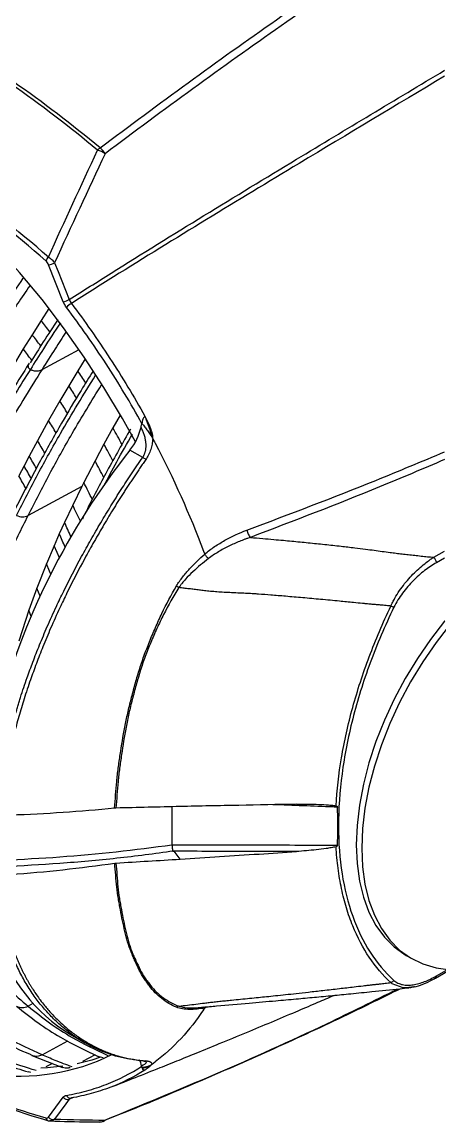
# Model space of a CAD drawing. Extents: x 9.3 to 87.2, y 0.6 to 68.8.
# Drawn here: x 15.18 to 17.77, y 0.78 to 7.61 of the extents above; entities that cross this region are included whole.
import ezdxf

# ---------------------------------------------------------------- set-up
doc = ezdxf.new("R2010")
doc.units = 0
doc.header["$MEASUREMENT"] = 0
doc.layers.add('OBJECT', color=7, linetype='CONTINUOUS')

msp = doc.modelspace()

# ---------------------------------------------------------------- linework, layer by layer
at = {"layer": 'OBJECT'}
for p, q in [((15.4329, 5.8721), (15.3414, 6.101)), ((15.3439, 5.8293), (15.2957, 5.7548)), ((15.2957, 5.7548), (15.24, 5.6672)), ((15.24, 5.6672), (15.1846, 5.5785)), ((15.1846, 5.5785), (15.1148, 5.4643)), ((15.3009, 5.4507), (15.531, 5.5746)), ((15.2217, 5.4909), (15.2168, 5.4832)), ((15.5685, 5.5175), (15.5226, 5.4425)), ((15.2286, 5.4515), (15.2287, 5.4515)), ((15.5226, 5.4425), (15.4668, 5.3496)), ((15.4668, 5.3496), (15.4115, 5.2553)), ((15.4115, 5.2553), (15.3417, 5.1332)), ((15.3417, 5.1332), (15.2725, 5.0084)), ((15.7865, 5.167), (15.7414, 5.0877)), ((15.7414, 5.0877), (15.6857, 4.9868)), ((15.9214, 5.1158), (15.9214, 5.115)), ((15.2725, 5.0084), (15.2215, 4.9134)), ((15.6857, 4.9868), (15.6303, 4.8835)), ((15.9259, 4.9042), (15.847, 4.9498)), ((15.2215, 4.9134), (15.1892, 4.8518)), ((15.6303, 4.8835), (15.5605, 4.7485)), ((15.1892, 4.8518), (15.1571, 4.7894)), ((15.548, 4.7234), (15.2149, 4.5441)), ((15.548, 4.7234), (15.4915, 4.6083)), ((15.5605, 4.7485), (15.548, 4.7234)), ((15.4915, 4.6083), (15.4406, 4.5001)), ((15.4406, 4.5001), (15.4083, 4.4291)), ((15.4083, 4.4291), (15.3762, 4.3563)), ((15.3762, 4.3563), (15.3288, 4.244)), ((16.3036, 4.3229), (16.3108, 4.3038)), ((17.7327, 4.284), (17.8009, 4.3227)), ((15.3288, 4.244), (15.2691, 4.0928)), ((17.8009, 4.2797), (17.7496, 4.2502)), ((15.2691, 4.0928), (15.2193, 3.9553)), ((15.2884, 4.042), (15.2691, 4.0928)), ((15.2193, 3.9553), (15.1572, 3.7625)), ((15.2326, 3.9171), (15.2193, 3.9553)), ((16.1078, 2.7347), (16.1078, 2.4988)), ((17.1376, 2.614), (17.1376, 2.614)), ((16.1586, 2.4089), (16.1213, 2.4578)), ((17.5629, 1.8107), (17.5968, 1.7911)), ((17.7447, 1.6699), (17.8427, 1.7265)), ((17.7496, 1.6839), (17.8234, 1.7261)), ((15.2448, 1.5112), (15.2149, 1.4951)), ((16.3036, 1.4733), (16.3108, 1.4841)), ((16.3485, 1.4939), (16.3109, 1.4842)), ((16.3109, 1.4842), (16.3206, 1.4913)), ((15.4759, 1.3206), (15.5692, 1.2668)), ((15.3009, 1.1936), (15.4604, 1.2795)), ((15.2381, 1.1901), (15.4284, 1.1137)), ((15.6312, 1.193), (15.5527, 1.1522)), ((15.3654, 1.139), (15.3252, 1.1181)), ((15.9817, 1.1334), (15.9807, 1.1327)), ((15.2316, 1.0843), (15.2162, 1.087)), ((15.3414, 0.8062), (15.4329, 0.9294)), ((15.4961, 0.9284), (15.4704, 0.9175)), ((15.4832, 0.9255), (15.479, 0.9235)), ((15.4832, 0.9255), (15.4793, 0.9244))]:
    msp.add_line(p, q, dxfattribs=at)
at = {"layer": 'OBJECT', "flags": 128}
for points in [[(15.8808, 5.0008), (15.8002, 5.1466), (15.6853, 5.3394), (15.5633, 5.5272), (15.435, 5.7093), (15.3008, 5.8848), (15.1614, 6.0529), (15.0172, 6.213), (14.869, 6.3644), (14.7174, 6.5063), (14.563, 6.6382), (14.4065, 6.7596), (14.2486, 6.8699), (14.09, 6.9685)], [(15.3788, 6.1143), (15.4007, 6.0597), (15.4704, 5.8854)], [(15.4084, 4.2815), (15.3945, 4.3141), (15.3762, 4.3563)], [(15.3552, 4.1795), (15.3474, 4.1987), (15.3288, 4.244)], [(17.8016, 3.8878), (17.8009, 3.887), (17.7133, 3.7741), (17.6314, 3.655), (17.5558, 3.5308), (17.4874, 3.4026), (17.4268, 3.2717), (17.3745, 3.1392), (17.331, 3.0065), (17.2967, 2.8747), (17.272, 2.7451), (17.2571, 2.619), (17.2521, 2.4975), (17.2571, 2.3817), (17.272, 2.2728), (17.2967, 2.1718), (17.331, 2.0796), (17.3745, 1.997), (17.4268, 1.925), (17.4874, 1.8641), (17.5558, 1.8148), (17.5629, 1.8107)], [(17.8164, 3.8448), (17.7472, 3.7545), (17.6653, 3.6354), (17.5898, 3.5112), (17.5214, 3.383), (17.4607, 3.2521), (17.4084, 3.1196), (17.3649, 2.9869), (17.3307, 2.8551), (17.306, 2.7255), (17.2911, 2.5994), (17.2861, 2.4779), (17.2911, 2.3621), (17.306, 2.2532), (17.3307, 2.1522), (17.3649, 2.06), (17.4084, 1.9775), (17.4607, 1.9054), (17.5214, 1.8445), (17.5898, 1.7953), (17.6653, 1.7582), (17.7472, 1.7337), (17.8348, 1.722)], [(17.5793, 1.6124), (17.5441, 1.609), (17.4745, 1.6349), (17.4668, 1.6418), (17.4668, 1.6418), (17.4668, 1.6418)], [(15.6648, 1.1777), (15.6112, 1.1608), (15.5193, 1.138)], [(15.4291, 1.1225), (15.3353, 1.1131), (15.2925, 1.111)], [(15.4704, 0.9175), (15.4485, 0.8881), (15.3788, 0.7944)]]:
    msp.add_lwpolyline(points, dxfattribs=at)
at = {"layer": 'OBJECT'}
for centre, radius, start, end in [((10.331, 0.4043), 8.3264, 50.33636, 59.64711), ((10.3419, 0.412), 8.3344, 50.33633, 59.64725), ((9.9843, 0.039), 8.1254, 48.76405, 59.56249), ((9.9883, 0.0367), 8.0964, 48.76408, 59.56201), ((15.7279, 6.7352), 0.1139, 125.58468, 136.25599), ((15.5878, 6.636), 0.1871, 56.13574, 72.02099), ((15.5881, 6.7354), 0.1181, 28.27851, 51.49945), ((15.3794, 6.1079), 0.057, 133.49279, 162.38377), ((15.32, 6.2208), 0.1217, 280.11921, 298.91353), ((15.4115, 5.9919), 0.1217, 280.11875, 298.9211), ((15.5555, 5.7417), 0.1401, 121.06671, 137.17532), ((11.2427, 2.5754), 5.1513, 37.12684, 38.11271), ((11.2239, 2.5609), 5.0771, 36.72572, 37.72043), ((11.2029, 2.5447), 5.0057, 36.29992, 37.30503), ((11.0715, 2.4525), 5.362, 32.93034, 33.89157), ((11.0577, 2.4433), 5.2808, 32.41686, 33.39108), ((11.052, 2.4394), 5.1897, 31.86811, 32.85889), ((11.0456, 2.4351), 5.0731, 31.11412, 32.13012), ((11.0287, 2.425), 5.413, 28.22213, 29.46575), ((15.5688, 5.1714), 0.3557, 321.45657, 347.35091), ((11.0458, 2.435), 4.9485, 30.29176, 31.33443), ((19.3452, 2.1716), 4.4672, 141.54493, 165.39191), ((11.0398, 2.4311), 5.3024, 27.53909, 28.81409), ((11.0508, 2.4379), 4.8501, 29.62872, 30.69112), ((11.0579, 2.4409), 5.1839, 26.80108, 28.11154), ((11.0644, 2.4457), 4.7163, 28.69427, 29.79709), ((11.057, 2.4415), 4.7838, 29.16913, 30.25514), ((11.0879, 2.4565), 5.0257, 25.76641, 27.13269), ((11.1287, 2.477), 4.8555, 24.73188, 26.03699), ((15.1795, 4.6162), 0.0803, 242.69927, 296.14604), ((11.1698, 2.4968), 4.7173, 23.94607, 25.13008), ((11.2142, 2.5173), 4.6092, 23.39393, 24.50484), ((17.1257, 2.6438), 0.032, 291.81506, 299.82225), ((17.1257, 2.6438), 0.032, 291.83219, 299.83985), ((16.0288, 2.2201), 1.0558, 197.33107, 238.42076), ((15.1795, 1.5672), 0.0803, 242.69927, 296.14604), ((16.9053, 6.0942), 5.5362, 240.96239, 253.57855), ((16.8785, 6.0754), 5.4985, 241.29231, 253.58958), ((15.1566, 2.3703), 1.3101, 262.11437, 296.1676), ((15.8034, 1.1059), 0.1169, 9.51996, 29.07426), ((15.4596, 0.9487), 0.033, 215.87002, 289.01524), ((15.4766, 0.9492), 0.025, 197.64271, 276.17075), ((15.3443, 0.8026), 0.0193, 185.39348, 257.68585), ((15.3681, 0.8255), 0.033, 215.87305, 288.98292), ((15.659, 0.8359), 0.06, 269.57994, 291.7946), ((15.6586, 0.828), 0.052, 269.92459, 309.7331), ((15.6711, 0.8055), 0.0273, 289.21031, 319.91364)]:
    msp.add_arc(centre, radius, start, end, dxfattribs=at)
for points, knots in [([(14.5535, 7.604), (14.8377, 7.8137), (15.4065, 8.2333), (16.2715, 8.8289), (16.8525, 9.1979), (17.1466, 9.3846)], [0, 0, 0, 0, 0.330352, 0.661122, 1, 1, 1, 1]), ([(15.6616, 6.8278), (15.8435, 6.9637), (16.2075, 7.2354), (16.7707, 7.6359), (17.2832, 7.9886), (17.6133, 8.203), (17.7445, 8.2883)], [0, 0, 0, 0, 0.263268, 0.526678, 0.811838, 1, 1, 1, 1]), ([(17.7556, 8.2388), (17.6173, 8.1486), (17.2935, 7.9374), (16.7875, 7.5892), (16.2378, 7.1984), (15.874, 6.9271), (15.6921, 6.7914)], [0, 0, 0, 0, 0.200182, 0.468717, 0.734287, 1, 1, 1, 1]), ([(15.4704, 5.8854), (15.5569, 5.9403), (15.8358, 6.1171), (16.3067, 6.4083), (17.0001, 6.8296), (17.4952, 7.1266), (17.8009, 7.3099)], [0, 0, 0, 0, 0.110596, 0.356669, 0.602746, 1, 1, 1, 1]), ([(17.8009, 7.2732), (17.5004, 7.0933), (17.0106, 6.8), (16.3219, 6.3833), (15.85, 6.0929), (15.5702, 5.9165), (15.4832, 5.8617)], [0, 0, 0, 0, 0.392823, 0.640511, 0.888195, 1, 1, 1, 1]), ([(15.3414, 6.101), (15.3395, 6.1056), (15.3373, 6.11), (15.3317, 6.1184), (15.3286, 6.1222), (15.3251, 6.1252)], [0, 0, 0, 0, 0.5, 0.5, 1, 1, 1, 1]), ([(15.3402, 6.1493), (15.3438, 6.1472), (15.3474, 6.1448), (15.3544, 6.1396), (15.3578, 6.1368), (15.3678, 6.1277), (15.3738, 6.1211), (15.3788, 6.1143)], [0, 0, 0, 0, 0.25, 0.25, 0.5, 0.5, 1, 1, 1, 1]), ([(14.6812, 5.2335), (14.7249, 5.3063), (14.8148, 5.4563), (14.9815, 5.7196), (15.1083, 5.9065), (15.1848, 6.0193)], [0, 0, 0, 0, 0.272218, 0.560835, 1, 1, 1, 1]), ([(15.225, 5.9716), (15.1745, 5.8973), (15.0593, 5.7278), (14.8913, 5.4634), (14.7246, 5.1869), (14.5736, 4.9205), (14.4318, 4.6522), (14.3027, 4.3904), (14.1905, 4.1285), (14.0915, 3.8701), (13.999, 3.5976), (13.9403, 3.3745), (13.9222, 3.2479), (13.9172, 3.2125)], [0, 0, 0, 0, 0.086435, 0.19718, 0.300067, 0.39545, 0.490056, 0.590689, 0.675744, 0.766113, 0.861709, 0.961408, 1, 1, 1, 1]), ([(15.9214, 5.1142), (15.8865, 5.1773), (15.8505, 5.2398), (15.7761, 5.3638), (15.7379, 5.425), (15.6206, 5.6059), (15.5386, 5.7231), (15.4528, 5.8369)], [0, 0, 0, 0, 0.25, 0.25, 0.5, 0.5, 1, 1, 1, 1]), ([(15.4832, 5.8617), (15.5665, 5.751), (15.6463, 5.6372), (15.7605, 5.4615), (15.7977, 5.4022), (15.8703, 5.2819), (15.9055, 5.2212), (15.9396, 5.16)], [0, 0, 0, 0, 0.5, 0.5, 0.75, 0.75, 1, 1, 1, 1]), ([(15.3998, 5.7618), (15.3693, 5.7153), (15.3111, 5.6264), (15.2544, 5.5361), (15.2274, 5.4931)], [0, 0, 0, 0, 0.523294, 1, 1, 1, 1]), ([(15.4146, 5.7411), (15.3794, 5.6875), (15.3165, 5.5916), (15.2555, 5.4943), (15.2286, 5.4515)], [0, 0, 0, 0, 0.559712, 1, 1, 1, 1]), ([(15.4495, 5.6827), (15.427, 5.6484), (15.3767, 5.5716), (15.3279, 5.4937), (15.3009, 5.4507)], [0, 0, 0, 0, 0.447588, 1, 1, 1, 1]), ([(15.2169, 5.4834), (15.1536, 5.3823), (15.0341, 5.1911), (14.8776, 4.9142), (14.7489, 4.6702), (14.6473, 4.4608), (14.5674, 4.2847), (14.5045, 4.137), (14.4584, 4.0213), (14.424, 3.9305), (14.3982, 3.8596), (14.3755, 3.7951), (14.3528, 3.7281), (14.328, 3.652), (14.2982, 3.5563), (14.2667, 3.4395), (14.2378, 3.3157), (14.2239, 3.232), (14.2177, 3.1947)], [0, 0, 0, 0, 0.139504, 0.263786, 0.371369, 0.462022, 0.537022, 0.599234, 0.652142, 0.68528, 0.715465, 0.742822, 0.767682, 0.801044, 0.840117, 0.889918, 0.950886, 1, 1, 1, 1]), ([(15.2167, 5.483), (15.2166, 5.4829), (15.2125, 5.479), (15.2129, 5.4702), (15.2176, 5.4594), (15.225, 5.4541), (15.2286, 5.4515)], [0, 0, 0, 0, 0.011417, 0.406359, 0.714202, 1, 1, 1, 1]), ([(15.3009, 5.4507), (15.2298, 5.3366), (15.0901, 5.1124), (14.9031, 4.7751), (14.7421, 4.4541), (14.6074, 4.1531), (14.4951, 3.8675), (14.3995, 3.5847), (14.3353, 3.3564), (14.3161, 3.2262), (14.3106, 3.1892)], [0, 0, 0, 0, 0.158864, 0.312281, 0.455055, 0.584144, 0.705414, 0.824941, 0.95025, 1, 1, 1, 1]), ([(15.2284, 5.4513), (15.1672, 5.3534), (15.0463, 5.1602), (14.8925, 4.8877), (14.763, 4.6431), (14.6924, 4.4957), (14.6581, 4.4242)], [0, 0, 0, 0, 0.2943602, 0.581245, 0.7968207, 1, 1, 1, 1]), ([(15.6178, 5.4419), (15.5928, 5.4017), (15.526, 5.295), (15.4138, 5.1048), (15.2741, 4.8566), (15.1804, 4.6736), (15.1298, 4.5749)], [0, 0, 0, 0, 0.142751, 0.379522, 0.665215, 1, 1, 1, 1]), ([(15.1427, 4.5448), (15.1865, 4.6303), (15.2739, 4.8013), (15.4356, 5.0934), (15.5599, 5.2957), (15.6338, 5.4159)], [0, 0, 0, 0, 0.2885603, 0.576976, 1, 1, 1, 1]), ([(15.2286, 5.4515), (15.2285, 5.4515), (15.2285, 5.4514), (15.2285, 5.4513), (15.2284, 5.4513)], [0, 0, 0, 0, 0.559885, 1, 1, 1, 1]), ([(15.2286, 5.4515), (15.2286, 5.4515), (15.2286, 5.4515), (15.2286, 5.4515), (15.2287, 5.4515)], [0, 0, 0, 0, 0.559844, 1, 1, 1, 1]), ([(15.2287, 5.4515), (15.2344, 5.4488), (15.2462, 5.4433), (15.2679, 5.4418), (15.2872, 5.4445), (15.2964, 5.4487), (15.3009, 5.4507)], [0, 0, 0, 0, 0.270412, 0.561722, 0.788825, 1, 1, 1, 1]), ([(15.2149, 4.5441), (15.2588, 4.6297), (15.3464, 4.8009), (15.4967, 5.073), (15.6088, 5.2556), (15.6705, 5.3561)], [0, 0, 0, 0, 0.310315, 0.620475, 1, 1, 1, 1]), ([(15.9232, 5.13), (15.9229, 5.1286), (15.9226, 5.1271), (15.9218, 5.1223), (15.9215, 5.119), (15.9214, 5.1158)], [0.6620483, 0.6620483, 0.6620483, 0.6620483, 0.75, 0.75, 0.9646688, 0.9646688, 0.9646688, 0.9646688]), ([(15.927, 5.1417), (15.9265, 5.1405), (15.926, 5.1392), (15.9246, 5.1353), (15.9239, 5.1326), (15.9232, 5.13)], [0.4233158, 0.4233158, 0.4233158, 0.4233158, 0.5, 0.5, 0.6620483, 0.6620483, 0.6620483, 0.6620483]), ([(15.9396, 5.16), (15.9365, 5.1575), (15.9336, 5.1539), (15.9312, 5.15), (15.9312, 5.15), (15.9312, 5.15)], [0, 0, 0, 0, 0.25, 0.25, 0.2507531, 0.2507531, 0.2507531, 0.2507531]), ([(15.9876, 5.0235), (15.9842, 5.035), (15.9809, 5.0467), (15.9736, 5.0697), (15.9697, 5.0811), (15.9619, 5.1039), (15.9579, 5.1153), (15.9493, 5.1379), (15.9447, 5.1491), (15.9396, 5.16)], [0, 0, 0, 0, 0.25, 0.25, 0.5, 0.5, 0.75, 0.75, 1, 1, 1, 1]), ([(15.8505, 5.081), (15.8018, 4.9946), (15.7067, 4.8257), (15.6076, 4.6382), (15.559, 4.5371), (15.5512, 4.5209)], [0, 0, 0, 0, 0.468042, 0.914801, 1, 1, 1, 1]), ([(15.9158, 5.0935), (15.9164, 5.0959), (15.9174, 5.1006), (15.9192, 5.1078), (15.9207, 5.1126), (15.9214, 5.115)], [0, 0, 0, 0, 0.332207, 0.665337, 1, 1, 1, 1]), ([(15.9259, 4.9042), (15.927, 4.906), (15.9294, 4.9097), (15.9326, 4.9153), (15.9355, 4.9212), (15.9381, 4.9273), (15.9403, 4.9335), (15.9423, 4.94), (15.9439, 4.9466), (15.9452, 4.9534), (15.9461, 4.9604), (15.9467, 4.9676), (15.947, 4.9749), (15.947, 4.9824), (15.9466, 4.99), (15.9455, 5.003), (15.9421, 5.0221), (15.9355, 5.0456), (15.9267, 5.0697), (15.9197, 5.0851), (15.9158, 5.0935)], [0, 0, 0, 0, 0.03275, 0.065627, 0.098703, 0.132046, 0.165724, 0.199802, 0.234343, 0.269408, 0.305054, 0.341338, 0.378311, 0.416022, 0.454519, 0.493845, 0.613582, 0.746552, 0.861026, 1, 1, 1, 1]), ([(15.9214, 5.115), (15.9274, 5.1079), (15.9333, 5.1008), (15.945, 5.0863), (15.9507, 5.0788), (15.9565, 5.0713)], [0, 0, 0, 0, 0.5, 0.5, 1, 1, 1, 1]), ([(15.9565, 5.0713), (15.962, 5.0637), (15.9673, 5.0559), (15.9776, 5.0398), (15.9826, 5.0316), (15.9875, 5.0235)], [0, 0, 0, 0, 0.5, 0.5, 1, 1, 1, 1]), ([(15.9565, 5.0713), (15.9565, 5.0713), (15.9572, 5.0704), (15.9586, 5.0685), (15.9606, 5.0656), (15.9627, 5.0627), (15.9647, 5.0598), (15.9667, 5.0568), (15.9687, 5.0539), (15.9707, 5.0509), (15.9726, 5.0479), (15.9746, 5.0449), (15.9765, 5.0419), (15.9784, 5.0389), (15.9802, 5.0358), (15.9821, 5.0327), (15.9839, 5.0297), (15.9858, 5.0266), (15.987, 5.0245), (15.9875, 5.0235)], [0, 0, 0, 0, 0.0001362, 0.0313862, 0.0626362, 0.0938862, 0.1251362, 0.1563862, 0.1876362, 0.2188862, 0.2501362, 0.2813862, 0.3126362, 0.3438862, 0.3751362, 0.4063862, 0.4376362, 0.4688862, 0.5001362, 0.5001362, 0.5001362, 0.5001362]), ([(15.9711, 5.094), (15.9755, 5.0826), (15.9794, 5.0709), (15.9854, 5.0474), (15.9876, 5.0356), (15.9875, 5.0235)], [0, 0, 0, 0, 0.5, 0.5, 1, 1, 1, 1]), ([(15.6853, 4.728), (15.7116, 4.7776), (15.7687, 4.8856), (15.8293, 4.9918), (15.8621, 5.0492)], [0, 0, 0, 0, 0.459437, 1, 1, 1, 1]), ([(15.9884, 5.0218), (15.9882, 5.019), (15.9878, 5.0132), (15.9868, 5.0044), (15.9856, 4.9956), (15.9836, 4.9839), (15.9805, 4.9696), (15.9757, 4.9528), (15.9699, 4.9365), (15.9629, 4.9208), (15.9549, 4.9058), (15.9487, 4.8965), (15.9457, 4.8919)], [0, 0, 0, 0, 0.061983, 0.124771, 0.188422, 0.252992, 0.380317, 0.504454, 0.631337, 0.75564, 0.878224, 1, 1, 1, 1]), ([(16.572, 4.4523), (16.8409, 4.554), (17.2568, 4.7113), (17.6588, 4.8799), (17.8009, 4.9395)], [0, 0, 0, 0, 0.6466344, 1, 1, 1, 1]), ([(15.1045, 3.1959), (15.1068, 3.2047), (15.1114, 3.2225), (15.1186, 3.2492), (15.1261, 3.2762), (15.1338, 3.3033), (15.1418, 3.3307), (15.15, 3.3584), (15.1586, 3.3862), (15.1773, 3.4456), (15.205, 3.5279), (15.2448, 3.6365), (15.2861, 3.7423), (15.3345, 3.8578), (15.3848, 3.969), (15.4548, 4.1143), (15.5265, 4.2527), (15.6047, 4.394), (15.6655, 4.4994), (15.7282, 4.6034), (15.7814, 4.6879), (15.8241, 4.7539), (15.8568, 4.8033), (15.8908, 4.8537), (15.9141, 4.8872), (15.9259, 4.9042)], [0, 0, 0, 0, 0.015248, 0.030599, 0.046055, 0.061614, 0.077278, 0.093045, 0.108916, 0.124891, 0.194541, 0.249312, 0.309671, 0.374309, 0.445914, 0.499948, 0.624441, 0.686154, 0.748806, 0.812217, 0.874119, 0.904214, 0.935225, 0.967153, 1, 1, 1, 1]), ([(15.9457, 4.8919), (15.9397, 4.8834), (15.928, 4.8666), (15.9105, 4.8413), (15.8934, 4.8161), (15.8766, 4.7912), (15.8601, 4.7664), (15.8439, 4.7419), (15.8279, 4.7175), (15.7959, 4.668), (15.7479, 4.5918), (15.6853, 4.4881), (15.6247, 4.383), (15.5467, 4.2419), (15.4754, 4.1041), (15.4058, 3.9591), (15.3557, 3.8477), (15.3074, 3.732), (15.2659, 3.6251), (15.2266, 3.5172), (15.1961, 3.4258), (15.1726, 3.3497), (15.1565, 3.2949), (15.1414, 3.2409), (15.1321, 3.2053), (15.1275, 3.1877)], [0, 0, 0, 0, 0.016472, 0.032728, 0.048771, 0.064606, 0.080239, 0.095674, 0.110915, 0.125967, 0.18805, 0.251364, 0.313992, 0.375838, 0.500399, 0.553631, 0.625989, 0.691246, 0.750932, 0.808096, 0.875255, 0.907059, 0.93845, 0.96943, 1, 1, 1, 1]), ([(15.9457, 4.8919), (15.9426, 4.8943), (15.9391, 4.8967), (15.9322, 4.901), (15.9288, 4.9028), (15.9259, 4.9042)], [0, 0, 0, 0, 0.5, 0.5, 1, 1, 1, 1]), ([(17.8009, 4.8912), (17.6664, 4.8341), (17.2722, 4.6666), (16.864, 4.5105), (16.595, 4.4077)], [0, 0, 0, 0, 0.3409524, 1, 1, 1, 1]), ([(14.721, 3.1854), (14.7237, 3.2038), (14.7388, 3.3098), (14.7906, 3.5084), (14.8795, 3.7762), (14.9804, 4.0383), (15.0911, 4.2953), (15.1739, 4.4616), (15.2149, 4.5441)], [0, 0, 0, 0, 0.041864, 0.241607, 0.434432, 0.62793, 0.815367, 1, 1, 1, 1]), ([(16.3109, 4.3037), (16.3308, 4.3205), (16.3513, 4.3361), (16.3933, 4.3646), (16.4148, 4.3777), (16.4803, 4.4144), (16.5255, 4.4349), (16.572, 4.4523)], [0, 0, 0, 0, 0.25, 0.25, 0.5, 0.5, 1, 1, 1, 1]), ([(16.572, 4.4523), (16.5743, 4.4438), (16.5777, 4.4354), (16.5856, 4.42), (16.5902, 4.4131), (16.595, 4.4077)], [0, 0, 0, 0, 0.5, 0.5, 1, 1, 1, 1]), ([(16.595, 4.4076), (16.5893, 4.4058), (16.5835, 4.4038), (16.572, 4.3999), (16.5548, 4.3939), (16.5379, 4.3874), (16.5042, 4.3738), (16.482, 4.3638), (16.4384, 4.3422), (16.417, 4.3305), (16.3748, 4.305), (16.3541, 4.2913), (16.334, 4.2761)], [0, 0, 0, 0, 0.0625, 0.0625, 0.125, 0.25, 0.25, 0.5, 0.5, 0.75, 0.75, 1, 1, 1, 1]), ([(16.595, 4.4077), (16.6204, 4.4054), (16.6685, 4.4012), (16.7366, 4.3953), (16.7967, 4.3899), (16.8683, 4.3833), (16.9539, 4.3749), (17.0559, 4.3643), (17.1521, 4.3537), (17.2368, 4.3441), (17.3057, 4.3359), (17.379, 4.3259), (17.4419, 4.3173), (17.4993, 4.3097), (17.5368, 4.3051), (17.5755, 4.3007), (17.6152, 4.2964), (17.6551, 4.2923), (17.6944, 4.2881), (17.7201, 4.2854), (17.7327, 4.284)], [0, 0, 0, 0, 0.06681, 0.126474, 0.179134, 0.224913, 0.314849, 0.404439, 0.493672, 0.568281, 0.627899, 0.675434, 0.762027, 0.794096, 0.827148, 0.861177, 0.896173, 0.932002, 0.966606, 1, 1, 1, 1]), ([(16.1355, 4.1061), (16.1473, 4.126), (16.1605, 4.1443), (16.1882, 4.1795), (16.2027, 4.1962), (16.2326, 4.2286), (16.2479, 4.2442), (16.2791, 4.2746), (16.2949, 4.2894), (16.3108, 4.3038)], [0, 0, 0, 0, 0.25, 0.25, 0.5, 0.5, 0.75, 0.75, 1, 1, 1, 1]), ([(16.334, 4.2761), (16.3175, 4.2633), (16.3011, 4.2501), (16.2688, 4.2227), (16.2529, 4.2086), (16.2219, 4.1793), (16.2067, 4.1641), (16.1848, 4.14), (16.1777, 4.1317), (16.1673, 4.1189), (16.1639, 4.1145), (16.159, 4.1079), (16.1573, 4.1056), (16.1541, 4.1011), (16.1525, 4.0987), (16.1509, 4.0964)], [0, 0, 0, 0, 0.25, 0.25, 0.5, 0.5, 0.75, 0.75, 0.875, 0.875, 0.9375, 0.9375, 0.96875, 0.96875, 1, 1, 1, 1]), ([(16.3109, 4.3037), (16.3141, 4.2988), (16.3176, 4.294), (16.3255, 4.2846), (16.3297, 4.2802), (16.334, 4.2761)], [0, 0, 0, 0, 0.5, 0.5, 1, 1, 1, 1]), ([(17.4669, 3.9815), (17.4688, 3.9856), (17.4708, 3.9899), (17.4748, 3.9982), (17.4768, 4.0023), (17.483, 4.0145), (17.4874, 4.0226), (17.5008, 4.0464), (17.5104, 4.0619), (17.5308, 4.092), (17.5416, 4.1066), (17.5636, 4.1344), (17.5749, 4.1477), (17.598, 4.173), (17.6098, 4.1851), (17.6338, 4.2081), (17.6461, 4.2191), (17.6706, 4.2398), (17.683, 4.2494), (17.7016, 4.2631), (17.7078, 4.2675), (17.7171, 4.2738), (17.7202, 4.2759), (17.7265, 4.28), (17.7296, 4.2821), (17.7327, 4.284)], [0, 0, 0, 0, 0.03125, 0.03125, 0.0625, 0.0625, 0.125, 0.125, 0.25, 0.25, 0.375, 0.375, 0.5, 0.5, 0.625, 0.625, 0.75, 0.75, 0.875, 0.875, 0.9375, 0.9375, 0.96875, 0.96875, 1, 1, 1, 1]), ([(17.7496, 4.2502), (17.7249, 4.236), (17.7005, 4.2197), (17.6641, 4.1919), (17.652, 4.1819), (17.6282, 4.161), (17.6165, 4.1501), (17.5936, 4.127), (17.5824, 4.115), (17.5605, 4.0895), (17.5498, 4.076), (17.5193, 4.0344), (17.5012, 4.005), (17.4859, 3.9736)], [0, 0, 0, 0, 0.25, 0.25, 0.375, 0.375, 0.5, 0.5, 0.625, 0.625, 0.75, 0.75, 1, 1, 1, 1]), ([(17.7496, 4.2502), (17.7496, 4.2558), (17.7479, 4.2624), (17.7418, 4.2746), (17.7375, 4.2802), (17.7327, 4.284)], [0, 0, 0, 0, 0.5, 0.5, 1, 1, 1, 1]), ([(15.7517, 2.7256), (15.7557, 2.7802), (15.7594, 2.8354), (15.7674, 2.9188), (15.7704, 2.9467), (15.776, 2.9886), (15.7781, 3.0026), (15.7822, 3.0307), (15.7843, 3.0447), (15.795, 3.1153), (15.8042, 3.1722), (15.8206, 3.2584), (15.8266, 3.2873), (15.8398, 3.3453), (15.8469, 3.3745), (15.862, 3.4331), (15.8698, 3.4626), (15.8862, 3.522), (15.8948, 3.5519), (15.9132, 3.6113), (15.9231, 3.641), (15.9448, 3.6999), (15.9563, 3.7294), (15.98, 3.7883), (15.9923, 3.8178), (16.018, 3.8768), (16.0314, 3.9061), (16.0728, 3.9933), (16.1026, 4.0504), (16.1355, 4.106)], [0, 0, 0, 0, 0.125, 0.125, 0.1875, 0.1875, 0.21875, 0.21875, 0.25, 0.25, 0.375, 0.375, 0.4375, 0.4375, 0.5, 0.5, 0.5625, 0.5625, 0.625, 0.625, 0.6875, 0.6875, 0.75, 0.75, 0.8125, 0.8125, 0.875, 0.875, 1, 1, 1, 1]), ([(16.1509, 4.0963), (16.1159, 4.0423), (16.0847, 3.9863), (16.0414, 3.9006), (16.0276, 3.8717), (16.001, 3.8134), (15.9883, 3.7841), (15.964, 3.7255), (15.9523, 3.6963), (15.9303, 3.6376), (15.9204, 3.6081), (15.9019, 3.549), (15.8933, 3.5193), (15.8769, 3.4601), (15.869, 3.4307), (15.8541, 3.3723), (15.847, 3.3433), (15.834, 3.2856), (15.8281, 3.2568), (15.8119, 3.1709), (15.8029, 3.1142), (15.7924, 3.044), (15.7903, 3.0299), (15.7863, 3.002), (15.7842, 2.9881), (15.7787, 2.9463), (15.7757, 2.9185), (15.7679, 2.8354), (15.7642, 2.7805), (15.7602, 2.7262)], [0, 0, 0, 0, 0.125, 0.125, 0.1875, 0.1875, 0.25, 0.25, 0.3125, 0.3125, 0.375, 0.375, 0.4375, 0.4375, 0.5, 0.5, 0.5625, 0.5625, 0.625, 0.625, 0.75, 0.75, 0.78125, 0.78125, 0.8125, 0.8125, 0.875, 0.875, 1, 1, 1, 1]), ([(17.4669, 3.9814), (17.4625, 3.9819), (17.4528, 3.9828), (17.4367, 3.9843), (17.4177, 3.9861), (17.3958, 3.988), (17.3711, 3.9902), (17.3434, 3.9926), (17.3165, 3.9948), (17.2802, 3.9984), (17.2246, 4.0037), (17.1379, 4.0122), (17.0326, 4.0224), (16.9212, 4.0325), (16.818, 4.0415), (16.7265, 4.049), (16.6604, 4.0543), (16.6119, 4.0576), (16.5736, 4.0597), (16.5281, 4.0619), (16.4798, 4.0639), (16.4321, 4.0661), (16.3884, 4.0689), (16.348, 4.0723), (16.3115, 4.0763), (16.2779, 4.0804), (16.2461, 4.0843), (16.2143, 4.0883), (16.1826, 4.0923), (16.1615, 4.095), (16.1509, 4.0963)], [0, 0, 0, 0, 0.010055, 0.022297, 0.036727, 0.053344, 0.072148, 0.093139, 0.116317, 0.133602, 0.175891, 0.243162, 0.331396, 0.41605, 0.497146, 0.566728, 0.624255, 0.647909, 0.676949, 0.711384, 0.751221, 0.786743, 0.819856, 0.850562, 0.878864, 0.90314, 0.927392, 0.95162, 0.975822, 1, 1, 1, 1]), ([(17.1263, 2.7401), (17.1317, 2.8374), (17.1431, 2.937), (17.169, 3.0899), (17.1791, 3.1414), (17.2023, 3.2456), (17.2155, 3.2985), (17.259, 3.4566), (17.2934, 3.5618), (17.3724, 3.7718), (17.417, 3.8767), (17.4669, 3.9814)], [0, 0, 0, 0, 0.25, 0.25, 0.375, 0.375, 0.5, 0.5, 0.75, 0.75, 1, 1, 1, 1]), ([(17.4859, 3.9736), (17.43, 3.8585), (17.3808, 3.7432), (17.2955, 3.5119), (17.2594, 3.3959), (17.2005, 3.1634), (17.1785, 3.05), (17.1491, 2.8288), (17.1416, 2.7209), (17.1416, 2.616)], [0, 0, 0, 0, 0.25, 0.25, 0.5, 0.5, 0.75, 0.75, 1, 1, 1, 1]), ([(15.7517, 2.7256), (15.539, 2.7041), (15.3246, 2.6894), (15.0006, 2.6778), (14.8922, 2.6757), (14.6746, 2.6749), (14.5657, 2.6763), (14.3484, 2.6826), (14.2399, 2.6875), (14.023, 2.7009), (13.9145, 2.7093), (13.5912, 2.74), (13.3779, 2.7674), (13.1669, 2.8018)], [0, 0, 0, 0, 0.25, 0.25, 0.375, 0.375, 0.5, 0.5, 0.625, 0.625, 0.75, 0.75, 1, 1, 1, 1]), ([(16.8803, 2.75), (16.7615, 2.7477), (16.6426, 2.7455), (16.5237, 2.7432), (16.402, 2.7408), (16.2803, 2.7384), (16.1586, 2.736)], [0.00657067, 0.00657067, 0.00657067, 0.00657067, 0.01565711, 0.01565711, 0.01565711, 0.02496035, 0.02496035, 0.02496035, 0.02496035]), ([(17.1351, 2.7321), (17.1259, 2.7324), (16.9923, 2.7374), (16.8588, 2.7425), (16.7345, 2.7472)], [0, 0, 0, 0, 0.069092, 1, 1, 1, 1]), ([(16.8803, 2.75), (16.9216, 2.7507), (16.9628, 2.7507), (17.0244, 2.749), (17.0449, 2.7481), (17.0756, 2.7461), (17.0857, 2.7453), (17.1061, 2.7432), (17.1162, 2.742), (17.1263, 2.7401)], [0, 0, 0, 0, 0.5, 0.5, 0.75, 0.75, 0.875, 0.875, 1, 1, 1, 1]), ([(17.1263, 2.7401), (17.1287, 2.7396), (17.1309, 2.7388), (17.1341, 2.736), (17.135, 2.7342), (17.1351, 2.7321)], [0, 0, 0, 0, 0.5, 0.5, 1, 1, 1, 1]), ([(17.1376, 2.614), (17.1376, 2.6337), (17.1375, 2.6534), (17.1369, 2.6927), (17.1365, 2.7124), (17.1351, 2.7321)], [0, 0, 0, 0, 0.5, 0.5, 1, 1, 1, 1]), ([(17.1351, 2.4961), (17.1365, 2.5157), (17.1369, 2.5354), (17.1375, 2.5747), (17.1376, 2.5944), (17.1376, 2.614)], [0, 0, 0, 0, 0.5, 0.5, 1, 1, 1, 1]), ([(17.1416, 2.616), (17.1416, 2.5111), (17.1491, 2.412), (17.1785, 2.2248), (17.2004, 2.1367), (17.2593, 1.9722), (17.2954, 1.8979), (17.3807, 1.765), (17.4298, 1.7064), (17.4857, 1.6559)], [0, 0, 0, 0, 0.25, 0.25, 0.5, 0.5, 0.75, 0.75, 1, 1, 1, 1]), ([(13.3184, 2.4872), (13.5456, 2.456), (13.7765, 2.4327), (14.2405, 2.4023), (14.474, 2.3952), (14.9439, 2.3971), (15.178, 2.4062), (15.6449, 2.4404), (15.8779, 2.4656), (16.1078, 2.4988)], [0, 0, 0, 0, 0.25, 0.25, 0.5, 0.5, 0.75, 0.75, 1, 1, 1, 1]), ([(16.1078, 2.4986), (16.108, 2.4953), (16.1082, 2.4917), (16.1087, 2.4841), (16.109, 2.4801), (16.1098, 2.4725), (16.1102, 2.4688), (16.1111, 2.4639), (16.1114, 2.4623), (16.1125, 2.4603), (16.113, 2.4597), (16.1146, 2.4589), (16.1156, 2.4587), (16.1166, 2.4586)], [0, 0, 0, 0, 0.25, 0.25, 0.5, 0.5, 0.75, 0.75, 0.875, 0.875, 0.9375, 0.9375, 1, 1, 1, 1]), ([(16.1078, 2.4986), (16.2743, 2.4982), (16.4407, 2.4979), (16.6071, 2.4975), (16.7831, 2.497), (16.9591, 2.4966), (17.1351, 2.4961)], [0.00000011, 0.00000011, 0.00000011, 0.00000011, 0.0126919, 0.0126919, 0.0126919, 0.02611535, 0.02611535, 0.02611535, 0.02611535]), ([(17.1263, 2.486), (17.1163, 2.4835), (17.1061, 2.4815), (17.0858, 2.4778), (17.0756, 2.4762), (17.0449, 2.4717), (17.0244, 2.4692), (16.9628, 2.4624), (16.9216, 2.459), (16.8803, 2.4562)], [0, 0, 0, 0, 0.125, 0.125, 0.25, 0.25, 0.5, 0.5, 1, 1, 1, 1]), ([(17.1351, 2.4961), (17.135, 2.494), (17.1341, 2.4918), (17.131, 2.4881), (17.1287, 2.4867), (17.1263, 2.486)], [0, 0, 0, 0, 0.5, 0.5, 1, 1, 1, 1]), ([(17.4668, 1.6418), (17.417, 1.6876), (17.3725, 1.7402), (17.2936, 1.8578), (17.2593, 1.9229), (17.2158, 2.0302), (17.2026, 2.0676), (17.1794, 2.1448), (17.1692, 2.1846), (17.1519, 2.2666), (17.1447, 2.3088), (17.1332, 2.3956), (17.129, 2.4402), (17.1263, 2.486)], [0, 0, 0, 0, 0.25, 0.25, 0.5, 0.5, 0.625, 0.625, 0.75, 0.75, 0.875, 0.875, 1, 1, 1, 1]), ([(16.1166, 2.4586), (16.0002, 2.4418), (15.8832, 2.427), (15.6481, 2.4015), (15.5301, 2.3908), (15.1758, 2.3649), (14.9388, 2.3558), (14.4634, 2.3541), (14.2272, 2.3615), (13.8752, 2.385), (13.7581, 2.3949), (13.5834, 2.4128), (13.5254, 2.4192), (13.4386, 2.4297), (13.4097, 2.4333), (13.3521, 2.4408), (13.3233, 2.4447), (13.2946, 2.4487)], [0, 0, 0, 0, 0.125, 0.125, 0.25, 0.25, 0.5, 0.5, 0.75, 0.75, 0.875, 0.875, 0.9375, 0.9375, 0.96875, 0.96875, 1, 1, 1, 1]), ([(16.1213, 2.4578), (16.1213, 2.4578), (16.1212, 2.4579), (16.1212, 2.4579), (16.1211, 2.458), (16.121, 2.458), (16.1208, 2.458), (16.1202, 2.4582), (16.1195, 2.4583), (16.1188, 2.4584), (16.1181, 2.4585), (16.1173, 2.4586), (16.1166, 2.4586)], [0, 0, 0, 0, 0.0000044564, 0.0000044564, 0.0000044564, 0.0000160623, 0.0000160623, 0.0000160623, 0.0000688807, 0.0000688807, 0.0000688807, 0.0001278285, 0.0001278285, 0.0001278285, 0.0001278285]), ([(16.8803, 2.4562), (16.8604, 2.4563), (16.8404, 2.4563), (16.8204, 2.4564), (16.7405, 2.4566), (16.6605, 2.4567), (16.5806, 2.4569), (16.4275, 2.4572), (16.2744, 2.4575), (16.1213, 2.4578)], [0, 0, 0, 0, 0.001524, 0.001524, 0.001524, 0.00762, 0.00762, 0.00762, 0.01929564, 0.01929564, 0.01929564, 0.01929564]), ([(16.1586, 2.4089), (16.3219, 2.4195), (16.4851, 2.4302), (16.6484, 2.4409), (16.7257, 2.446), (16.803, 2.4511), (16.8803, 2.4562)], [0, 0, 0, 0, 0.01248017, 0.01248017, 0.01248017, 0.01838969, 0.01838969, 0.01838969, 0.01838969]), ([(13.1638, 2.3679), (13.375, 2.3397), (13.5883, 2.3189), (13.9113, 2.2987), (14.0195, 2.2939), (14.2368, 2.2878), (14.3457, 2.2867), (14.5632, 2.2881), (14.672, 2.2906), (14.8896, 2.2994), (14.9985, 2.3057), (15.3237, 2.33), (15.5389, 2.3535), (15.7525, 2.384)], [0, 0, 0, 0, 0.25, 0.25, 0.375, 0.375, 0.5, 0.5, 0.625, 0.625, 0.75, 0.75, 1, 1, 1, 1]), ([(16.1355, 1.489), (16.1028, 1.5023), (16.0729, 1.5204), (16.0308, 1.5536), (16.017, 1.5657), (15.9916, 1.592), (15.9797, 1.6061), (15.9626, 1.6285), (15.957, 1.6361), (15.9458, 1.6518), (15.9402, 1.6597), (15.9238, 1.6841), (15.9141, 1.7014), (15.8961, 1.7374), (15.8878, 1.7561), (15.875, 1.7847), (15.8707, 1.7943), (15.8618, 1.8137), (15.8576, 1.8236), (15.8457, 1.8537), (15.8388, 1.8743), (15.8263, 1.9163), (15.8207, 1.9378), (15.805, 2.0031), (15.7961, 2.0481), (15.7853, 2.1057), (15.7831, 2.1173), (15.7789, 2.1405), (15.7767, 2.1522), (15.771, 2.1876), (15.768, 2.2115), (15.7602, 2.2842), (15.7566, 2.3337), (15.7525, 2.384)], [0, 0, 0, 0, 0.125, 0.125, 0.1875, 0.1875, 0.25, 0.25, 0.28125, 0.28125, 0.3125, 0.3125, 0.375, 0.375, 0.4375, 0.4375, 0.46875, 0.46875, 0.5, 0.5, 0.5625, 0.5625, 0.625, 0.625, 0.75, 0.75, 0.78125, 0.78125, 0.8125, 0.8125, 0.875, 0.875, 1, 1, 1, 1]), ([(15.7601, 2.3848), (15.7641, 2.3347), (15.7674, 2.2852), (15.7748, 2.2127), (15.7776, 2.1888), (15.7831, 2.1535), (15.7852, 2.1419), (15.7894, 2.1187), (15.7915, 2.1071), (15.802, 2.0497), (15.8107, 2.0048), (15.8259, 1.9395), (15.8314, 1.9181), (15.8437, 1.8762), (15.8505, 1.8556), (15.8624, 1.8256), (15.8666, 1.8157), (15.8755, 1.7964), (15.8798, 1.7868), (15.8927, 1.7584), (15.9011, 1.7399), (15.9192, 1.7042), (15.929, 1.6872), (15.9456, 1.663), (15.9514, 1.6551), (15.9629, 1.6396), (15.9687, 1.6321), (15.9864, 1.61), (15.9986, 1.596), (16.0186, 1.5764), (16.0255, 1.5702), (16.0397, 1.5583), (16.047, 1.5527), (16.0841, 1.5256), (16.1157, 1.5082), (16.1507, 1.4957)], [0, 0, 0, 0, 0.125, 0.125, 0.1875, 0.1875, 0.21875, 0.21875, 0.25, 0.25, 0.375, 0.375, 0.4375, 0.4375, 0.5, 0.5, 0.53125, 0.53125, 0.5625, 0.5625, 0.625, 0.625, 0.6875, 0.6875, 0.71875, 0.71875, 0.75, 0.75, 0.8125, 0.8125, 0.84375, 0.84375, 0.875, 0.875, 1, 1, 1, 1]), ([(15.2641, 1.0953), (15.2004, 1.1153), (15.072, 1.1557), (14.8913, 1.2311), (14.7246, 1.3152), (14.5736, 1.4073), (14.4319, 1.5118), (14.3025, 1.6244), (14.1909, 1.7573), (14.1022, 1.8823), (14.0545, 1.9735), (14.0349, 2.011)], [0, 0, 0, 0, 0.127825, 0.257879, 0.378706, 0.49072, 0.60182, 0.72, 0.819885, 0.926011, 1, 1, 1, 1]), ([(15.3009, 1.1936), (15.2298, 1.2256), (15.0901, 1.2886), (14.9032, 1.4101), (14.742, 1.545), (14.6076, 1.6909), (14.5005, 1.8367), (14.4449, 1.9425), (14.4199, 1.9899)], [0, 0, 0, 0, 0.197579, 0.388383, 0.56595, 0.726497, 0.87732, 1, 1, 1, 1]), ([(14.8263, 1.9829), (14.8443, 1.9475), (14.8905, 1.8564), (14.9808, 1.7305), (15.091, 1.6007), (15.1738, 1.5301), (15.2149, 1.4951)], [0, 0, 0, 0, 0.178363, 0.45947, 0.731772, 1, 1, 1, 1]), ([(15.5687, 1.2675), (15.5618, 1.2714), (15.5391, 1.2842), (15.5042, 1.3075), (15.4619, 1.3384), (15.4129, 1.3784), (15.3586, 1.4296), (15.3027, 1.4919), (15.2502, 1.5598), (15.2021, 1.6336), (15.1579, 1.7146), (15.1188, 1.7997), (15.097, 1.8611), (15.086, 1.8921)], [0, 0, 0, 0, 0.031627, 0.104956, 0.166956, 0.23801, 0.35097, 0.454584, 0.556274, 0.670315, 0.777989, 0.887884, 1, 1, 1, 1]), ([(15.1084, 1.8894), (15.1107, 1.8824), (15.1154, 1.8683), (15.1228, 1.8477), (15.1304, 1.8274), (15.1382, 1.8075), (15.1462, 1.788), (15.1544, 1.7688), (15.1627, 1.75), (15.1713, 1.7316), (15.1801, 1.7136), (15.189, 1.6959), (15.1981, 1.6786), (15.2074, 1.6616), (15.2168, 1.645), (15.2264, 1.6288), (15.2361, 1.6129), (15.2496, 1.5914), (15.2673, 1.565), (15.2907, 1.5325), (15.314, 1.5027), (15.3462, 1.4643), (15.387, 1.4202), (15.4317, 1.3784), (15.4691, 1.3472), (15.5076, 1.3175), (15.5571, 1.2836), (15.6087, 1.2538), (15.6506, 1.2329), (15.6823, 1.2186), (15.714, 1.2059), (15.7463, 1.1945), (15.7788, 1.1845), (15.8115, 1.1759), (15.8446, 1.1687), (15.878, 1.163), (15.9116, 1.1585), (15.9342, 1.1568), (15.9456, 1.1559)], [0, 0, 0, 0, 0.016581, 0.033042, 0.049381, 0.065601, 0.081702, 0.097684, 0.113549, 0.129297, 0.144927, 0.160442, 0.175841, 0.191124, 0.206293, 0.221347, 0.236287, 0.251113, 0.282571, 0.313483, 0.349046, 0.375704, 0.437887, 0.500148, 0.531365, 0.562666, 0.625533, 0.688314, 0.720165, 0.750775, 0.781856, 0.812934, 0.844021, 0.875127, 0.906266, 0.937449, 0.968689, 1, 1, 1, 1]), ([(16.1507, 1.4957), (16.1684, 1.4978), (16.2038, 1.502), (16.2568, 1.5084), (16.3018, 1.514), (16.3397, 1.5186), (16.3711, 1.5222), (16.4048, 1.5259), (16.4406, 1.5297), (16.4839, 1.5342), (16.5339, 1.5392), (16.5897, 1.5447), (16.6433, 1.55), (16.6969, 1.5554), (16.7527, 1.5612), (16.8138, 1.5676), (16.8821, 1.5749), (16.9595, 1.5836), (17.0491, 1.5937), (17.1435, 1.6047), (17.2265, 1.6144), (17.2821, 1.6209), (17.3141, 1.6247), (17.3346, 1.627), (17.3554, 1.6293), (17.3762, 1.6315), (17.4017, 1.6343), (17.4319, 1.6376), (17.4551, 1.6404), (17.4668, 1.6418)], [0, 0, 0, 0, 0.040454, 0.080876, 0.12127, 0.143512, 0.167414, 0.192978, 0.220205, 0.249095, 0.291419, 0.33375, 0.376088, 0.413308, 0.455601, 0.502972, 0.552415, 0.611203, 0.679356, 0.756898, 0.826467, 0.868762, 0.883758, 0.899552, 0.915361, 0.931184, 0.947021, 0.973443, 1, 1, 1, 1]), ([(17.4857, 1.6559), (17.4934, 1.6491), (17.5018, 1.6435), (17.5199, 1.6347), (17.5294, 1.6315), (17.5496, 1.6272), (17.5603, 1.6261), (17.5823, 1.6259), (17.5936, 1.6268), (17.6166, 1.6302), (17.6285, 1.6328), (17.6523, 1.6394), (17.6643, 1.6435), (17.7005, 1.6576), (17.7249, 1.6695), (17.7496, 1.6839)], [0, 0, 0, 0, 0.125, 0.125, 0.25, 0.25, 0.375, 0.375, 0.5, 0.5, 0.625, 0.625, 0.75, 0.75, 1, 1, 1, 1]), ([(17.5865, 1.6116), (17.5901, 1.6119), (17.6113, 1.6134), (17.653, 1.6268), (17.702, 1.6467), (17.7325, 1.6644), (17.7432, 1.6706)], [0, 0, 0, 0, 0.071522, 0.415482, 0.794605, 1, 1, 1, 1]), ([(17.7496, 1.6839), (17.7494, 1.6812), (17.7489, 1.676), (17.7462, 1.6715), (17.7438, 1.6707), (17.7433, 1.6705)], [0, 0, 0, 0, 0.436006, 0.872011, 1, 1, 1, 1]), ([(15.6901, 0.7866), (15.7461, 0.8088), (15.9469, 0.8884), (16.2982, 1.0365), (16.7455, 1.233), (17.1553, 1.4222), (17.4162, 1.5503), (17.5251, 1.6037)], [0, 0, 0, 0, 0.092388, 0.33075, 0.574492, 0.822486, 1, 1, 1, 1]), ([(15.6919, 0.788), (15.9214, 0.8824), (16.3807, 1.0713), (16.9862, 1.3424), (17.3628, 1.5297), (17.5078, 1.6019)], [0, 0, 0, 0, 0.380559, 0.761444, 1, 1, 1, 1]), ([(16.3008, 1.4895), (16.329, 1.4921), (16.4246, 1.501), (16.575, 1.5138), (16.7395, 1.5282), (16.8742, 1.5402), (16.9918, 1.5511), (17.1049, 1.5619), (17.2242, 1.5735), (17.3632, 1.5875), (17.484, 1.5984), (17.5604, 1.6079), (17.5796, 1.6103)], [0, 0, 0, 0, 0.065907, 0.224086, 0.352247, 0.451163, 0.539728, 0.628174, 0.716521, 0.819822, 0.954743, 1, 1, 1, 1]), ([(17.6166, 1.6177), (17.6145, 1.6169), (17.6014, 1.6121), (17.5894, 1.6123), (17.5793, 1.6124)], [0, 0, 0, 0, 0.163829, 1, 1, 1, 1]), ([(15.2284, 1.1945), (15.1672, 1.2216), (15.0463, 1.2753), (14.8925, 1.3704), (14.7696, 1.46), (14.7052, 1.5199), (14.6772, 1.546)], [0, 0, 0, 0, 0.3057497, 0.6037346, 0.8276514, 1, 1, 1, 1]), ([(15.736, 0.9956), (15.7844, 1.0146), (15.8838, 1.0536), (16.0226, 1.109), (16.1496, 1.16), (16.272, 1.2096), (16.4116, 1.2666), (16.5659, 1.3304), (16.7242, 1.3965), (16.8678, 1.4571), (16.9928, 1.5105), (17.072, 1.5445), (17.1095, 1.5608), (17.1142, 1.5628)], [0, 0, 0, 0, 0.10502, 0.215569, 0.300806, 0.380385, 0.481552, 0.604547, 0.716551, 0.826555, 0.917648, 0.989767, 1, 1, 1, 1]), ([(15.1427, 1.4958), (15.1864, 1.4608), (15.2739, 1.3908), (15.4406, 1.2824), (15.5702, 1.2212), (15.6494, 1.1838)], [0, 0, 0, 0, 0.280082, 0.560024, 1, 1, 1, 1]), ([(15.2149, 1.4951), (15.2587, 1.4601), (15.3464, 1.39), (15.509, 1.284), (15.6343, 1.2248), (15.7091, 1.1895)], [0, 0, 0, 0, 0.287258, 0.574372, 1, 1, 1, 1]), ([(16.3108, 1.4841), (16.2949, 1.4812), (16.2791, 1.479), (16.2478, 1.476), (16.2323, 1.4753), (16.2023, 1.4757), (16.1878, 1.4768), (16.1602, 1.481), (16.1471, 1.4842), (16.1355, 1.489)], [0, 0, 0, 0, 0.25, 0.25, 0.5, 0.5, 0.75, 0.75, 1, 1, 1, 1]), ([(16.1507, 1.4957), (16.1507, 1.4957), (16.1659, 1.491), (16.2011, 1.4847), (16.2528, 1.4839), (16.287, 1.4887), (16.3007, 1.4907)], [0, 0, 0, 0, 0.000011, 0.368132, 0.746077, 1, 1, 1, 1]), ([(15.9258, 1.1563), (15.8755, 1.1625), (15.7767, 1.1745), (15.6675, 1.2161), (15.5993, 1.2496), (15.5771, 1.2626), (15.5687, 1.2675)], [0, 0, 0, 0, 0.408657, 0.801933, 0.924744, 1, 1, 1, 1]), ([(15.2286, 1.1944), (15.2285, 1.1944), (15.2285, 1.1945), (15.2285, 1.1945), (15.2284, 1.1945)], [0, 0, 0, 0, 0.559885, 1, 1, 1, 1]), ([(15.2286, 1.1944), (15.2286, 1.1944), (15.2286, 1.1944), (15.2286, 1.1944), (15.2287, 1.1944)], [0, 0, 0, 0, 0.559844, 1, 1, 1, 1]), ([(15.2287, 1.1944), (15.2344, 1.1918), (15.2462, 1.1865), (15.2679, 1.185), (15.2872, 1.1876), (15.2964, 1.1917), (15.3009, 1.1936)], [0, 0, 0, 0, 0.270412, 0.561722, 0.788825, 1, 1, 1, 1]), ([(15.4877, 1.1185), (15.4524, 1.1316), (15.3893, 1.155), (15.3279, 1.1818), (15.3009, 1.1936)], [0, 0, 0, 0, 0.559723, 1, 1, 1, 1]), ([(15.6811, 1.1752), (15.6807, 1.1752), (15.6746, 1.1751), (15.6628, 1.1777), (15.6539, 1.1818), (15.6494, 1.1838)], [0, 0, 0, 0, 0.036397, 0.518388, 1, 1, 1, 1]), ([(15.0086, 1.1567), (15.0306, 1.1483), (15.0986, 1.1223), (15.1687, 1.1014), (15.2162, 1.0872)], [0, 0, 0, 0, 0.323136, 1, 1, 1, 1]), ([(15.4747, 1.1137), (15.4741, 1.1135), (15.4707, 1.1122), (15.4607, 1.1108), (15.4457, 1.1104), (15.4326, 1.112), (15.4273, 1.1142), (15.4267, 1.1145)], [0, 0, 0, 0, 0.042412, 0.247194, 0.602763, 0.957479, 1, 1, 1, 1]), ([(15.4528, 0.9416), (15.4957, 0.949), (15.5377, 0.9583), (15.6199, 0.9809), (15.66, 0.9942), (15.7773, 1.0397), (15.8514, 1.0777), (15.9214, 1.1233)], [0, 0, 0, 0, 0.25, 0.25, 0.5, 0.5, 1, 1, 1, 1]), ([(15.9396, 1.0986), (15.8712, 1.0553), (15.7989, 1.0193), (15.6847, 0.9759), (15.6456, 0.9633), (15.5657, 0.9416), (15.5249, 0.9326), (15.4832, 0.9255)], [0, 0, 0, 0, 0.5, 0.5, 0.75, 0.75, 1, 1, 1, 1]), ([(15.9187, 1.1253), (15.9329, 1.1324), (15.9543, 1.143), (15.9478, 1.15), (15.9456, 1.1524)], [0, 0, 0, 0, 0.666052, 1, 1, 1, 1]), ([(15.9214, 1.1148), (15.9208, 1.1165), (15.9198, 1.1198), (15.919, 1.1234), (15.9187, 1.1253)], [0, 0, 0, 0, 0.496811, 1, 1, 1, 1]), ([(15.9214, 1.1148), (15.9224, 1.1149), (15.9244, 1.1152), (15.9274, 1.1156), (15.9305, 1.1161), (15.9335, 1.1165), (15.9366, 1.117), (15.9396, 1.1175), (15.9426, 1.1181), (15.9455, 1.1186), (15.9485, 1.1193), (15.9514, 1.12), (15.9543, 1.1207), (15.9572, 1.1215), (15.96, 1.1225), (15.9627, 1.1234), (15.9655, 1.1245), (15.9675, 1.1254), (15.9689, 1.1261), (15.9697, 1.1265), (15.9705, 1.1269), (15.9713, 1.1273), (15.9721, 1.1277), (15.9729, 1.1282), (15.9737, 1.1286), (15.9745, 1.129), (15.9753, 1.1295), (15.976, 1.1299), (15.9768, 1.1304), (15.9776, 1.1308), (15.9784, 1.1313), (15.9791, 1.1317), (15.9799, 1.1322), (15.9804, 1.1325), (15.9807, 1.1327)], [0, 0, 0, 0, 0.047818, 0.095637, 0.143455, 0.191273, 0.239092, 0.28691, 0.334728, 0.382546, 0.430365, 0.478183, 0.526001, 0.57382, 0.621638, 0.669456, 0.717275, 0.765093, 0.779775, 0.794456, 0.809138, 0.82382, 0.838501, 0.853183, 0.867865, 0.882546, 0.897228, 0.91191, 0.926592, 0.941273, 0.955955, 0.970637, 0.985318, 1, 1, 1, 1]), ([(15.923, 1.1106), (15.924, 1.1109), (15.9261, 1.1114), (15.9291, 1.1121), (15.9322, 1.1128), (15.9352, 1.1136), (15.9382, 1.1143), (15.9412, 1.1151), (15.9441, 1.1159), (15.947, 1.1167), (15.9499, 1.1176), (15.9527, 1.1185), (15.9555, 1.1194), (15.9582, 1.1205), (15.9609, 1.1216), (15.9636, 1.1227), (15.9662, 1.1239), (15.9682, 1.125), (15.9695, 1.1257), (15.9703, 1.1261), (15.971, 1.1266), (15.9718, 1.127), (15.9726, 1.1274), (15.9733, 1.1279), (15.974, 1.1284), (15.9748, 1.1288), (15.9755, 1.1293), (15.9763, 1.1298), (15.977, 1.1303), (15.9777, 1.1307), (15.9785, 1.1312), (15.9792, 1.1317), (15.9799, 1.1322), (15.9804, 1.1325), (15.9807, 1.1327)], [0, 0, 0, 0, 0.047818, 0.095637, 0.143455, 0.191273, 0.239092, 0.28691, 0.334728, 0.382546, 0.430365, 0.478183, 0.526001, 0.57382, 0.621638, 0.669456, 0.717275, 0.765093, 0.779775, 0.794456, 0.809138, 0.82382, 0.838501, 0.853183, 0.867865, 0.882546, 0.897228, 0.91191, 0.926592, 0.941273, 0.955955, 0.970637, 0.985318, 1, 1, 1, 1]), ([(15.923, 1.1106), (15.9236, 1.1084), (15.9245, 1.1063), (15.9257, 1.1043), (15.9257, 1.1042), (15.9258, 1.104)], [0.3137582, 0.3137582, 0.3137582, 0.3137582, 0.5, 0.5, 0.5156324, 0.5156324, 0.5156324, 0.5156324]), ([(15.9396, 1.0986), (15.939, 1.0984), (15.9377, 1.098), (15.9357, 1.0978), (15.9336, 1.098), (15.9314, 1.0987), (15.93, 1.0996), (15.9293, 1.1001)], [0, 0, 0, 0, 0.1615011, 0.3279426, 0.5005839, 0.7411722, 1, 1, 1, 1]), ([(15.9347, 1.1537), (15.9381, 1.1534), (15.9448, 1.1527), (15.946, 1.1523), (15.9465, 1.1521)], [0, 0, 0, 0, 0.5035606, 1, 1, 1, 1]), ([(15.9807, 1.1327), (15.9788, 1.1306), (15.9754, 1.1268), (15.9701, 1.1215), (15.965, 1.1169), (15.9595, 1.1124), (15.9535, 1.1079), (15.947, 1.1033), (15.9421, 1.1002), (15.9396, 1.0986)], [0, 0, 0, 0, 0.200388, 0.367105, 0.500152, 0.633448, 0.760961, 0.883019, 1, 1, 1, 1]), ([(15.9456, 1.1559), (15.9471, 1.1558), (15.9501, 1.1556), (15.9543, 1.1551), (15.9582, 1.1545), (15.9618, 1.1538), (15.9651, 1.153), (15.9682, 1.152), (15.9709, 1.151), (15.9734, 1.1498), (15.9763, 1.148), (15.9793, 1.1455), (15.9815, 1.1419), (15.9825, 1.1379), (15.982, 1.1349), (15.9818, 1.1334)], [0, 0, 0, 0, 0.054322, 0.108661, 0.163139, 0.217878, 0.272998, 0.328615, 0.384841, 0.441785, 0.499551, 0.620756, 0.744067, 0.870246, 1, 1, 1, 1]), ([(15.4329, 0.9294), (15.4354, 0.9327), (15.4384, 0.9355), (15.445, 0.9395), (15.4487, 0.9409), (15.4528, 0.9416)], [0, 0, 0, 0, 0.5, 0.5, 1, 1, 1, 1]), ([(15.4787, 0.9242), (15.4787, 0.9242), (15.4788, 0.9243), (15.479, 0.9243), (15.4793, 0.9243)], [0, 0, 0, 0, 0.049875, 1, 1, 1, 1]), ([(15.3251, 0.8008), (15.3286, 0.7998), (15.3317, 0.8), (15.3372, 0.802), (15.3395, 0.8038), (15.3414, 0.8062)], [0, 0, 0, 0, 0.5, 0.5, 1, 1, 1, 1]), ([(15.3313, 0.7867), (15.3366, 0.7844), (15.3426, 0.7818), (15.3486, 0.7826), (15.3492, 0.7827)], [0, 0, 0, 0, 0.907293, 1, 1, 1, 1]), ([(15.3788, 0.7944), (15.3778, 0.7934), (15.3728, 0.7887), (15.3632, 0.7831), (15.3534, 0.7828), (15.3492, 0.7827)], [0, 0, 0, 0, 0.11931, 0.620272, 1, 1, 1, 1]), ([(15.3495, 0.7828), (15.4312, 0.78), (15.534, 0.7765), (15.6374, 0.7764), (15.6586, 0.7764)], [0, 0, 0, 0, 0.795495, 1, 1, 1, 1])]:
    msp.add_open_spline(points, degree=3, knots=knots, dxfattribs=at)
for points in [[(15.3402, 6.1493), (15.4415, 6.3715), (15.5434, 6.593), (15.6456, 6.814)], [(15.6921, 6.7914), (15.5873, 6.5663), (15.4828, 6.3406), (15.3788, 6.1143)], [(15.4704, 5.8854), (15.4735, 5.877), (15.4779, 5.8689), (15.4832, 5.8617)], [(15.4528, 5.8369), (15.4447, 5.8477), (15.4379, 5.8597), (15.4329, 5.8721)], [(15.9312, 5.15), (15.9296, 5.1474), (15.9282, 5.1446), (15.927, 5.1417)], [(15.9396, 5.16), (15.9515, 5.1388), (15.9623, 5.117), (15.971, 5.0943)], [(15.9876, 5.0235), (15.9878, 5.0229), (15.9881, 5.0224), (15.9883, 5.0218)], [(15.9884, 5.0218), (15.9933, 5.0126), (15.9982, 5.0033), (16.003, 4.994)], [(16.003, 4.994), (16.117, 4.7759), (16.2179, 4.5511), (16.3036, 4.3229)], [(16.3108, 4.3038), (16.3108, 4.3037), (16.3108, 4.3037), (16.3109, 4.3037)], [(16.1509, 4.0964), (16.1456, 4.0997), (16.1404, 4.1029), (16.1355, 4.1061)], [(17.4859, 3.9736), (17.4813, 3.975), (17.4743, 3.978), (17.4669, 3.9814)], [(16.1586, 2.736), (16.0258, 2.7325), (15.893, 2.7293), (15.7602, 2.7262)], [(15.7602, 2.7262), (15.7573, 2.7261), (15.7545, 2.7259), (15.7517, 2.7256)], [(16.1078, 2.4988), (16.1078, 2.4987), (16.1078, 2.4986), (16.1078, 2.4986)], [(15.7601, 2.3848), (15.893, 2.393), (16.0258, 2.4011), (16.1586, 2.4089)], [(15.7525, 2.384), (15.755, 2.3844), (15.7576, 2.3846), (15.7601, 2.3848)], [(17.4857, 1.656), (17.4812, 1.6492), (17.4741, 1.6439), (17.4668, 1.6418)], [(16.3036, 1.4733), (16.2179, 1.344), (16.117, 1.2358), (16.003, 1.1492)], [(16.1507, 1.4957), (16.1455, 1.4943), (16.1403, 1.4921), (16.1355, 1.489)], [(16.3109, 1.4842), (16.3109, 1.4842), (16.3108, 1.4841), (16.3108, 1.4841)], [(15.9214, 1.1148), (15.9219, 1.1134), (15.9224, 1.112), (15.923, 1.1106)], [(15.9356, 1.1537), (15.9322, 1.1538), (15.9288, 1.1547), (15.9258, 1.1563)], [(15.9293, 1.1001), (15.9279, 1.1012), (15.9268, 1.1025), (15.9258, 1.104)], [(15.9456, 1.1559), (15.9425, 1.1544), (15.939, 1.1536), (15.9356, 1.1537)], [(15.9818, 1.1334), (15.9889, 1.1386), (15.996, 1.1439), (16.003, 1.1492)], [(15.473, 0.9205), (15.4721, 0.9196), (15.4712, 0.9186), (15.4704, 0.9175)], [(15.3788, 0.7944), (15.4827, 0.7907), (15.5872, 0.7887), (15.6919, 0.788)]]:
    msp.add_open_spline(points, degree=3, dxfattribs=at)

doc.saveas('drawing.dxf')
